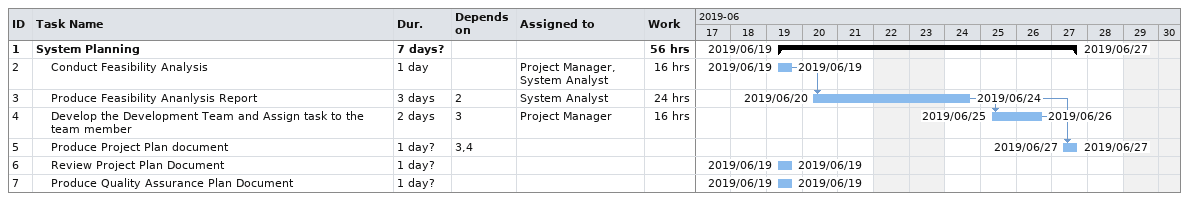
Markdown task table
| ID | Level | Task | Duration | Start | Finish | Predecessors | Resources | Work (h) |
|---|---|---|---|---|---|---|---|---|
| 1 | 1 | **System Planning** | 7d? | 2019-06-19 | 2019-06-27 |  |  | 56 |
| 2 | 2 | Conduct Feasibility Analysis | 1d | 2019-06-19 | 2019-06-19 |  | Project Manager, System Analyst | 16 |
| 3 | 2 | Produce Feasibility Ananlysis Report | 3d | 2019-06-20 | 2019-06-24 | 2 | System Analyst | 24 |
| 4 | 2 | Develop the Development Team and Assign task to the team member | 2d | 2019-06-25 | 2019-06-26 | 3 | Project Manager | 16 |
| 5 | 2 | Produce Project Plan document | 1d? | 2019-06-27 | 2019-06-27 | 3, 4 |  |  |
| 6 | 2 | Review Project Plan Document | 1d? | 2019-06-19 | 2019-06-19 |  |  |  |
| 7 | 2 | Produce Quality Assurance Plan Document | 1d? | 2019-06-19 | 2019-06-19 |  |  |  |
